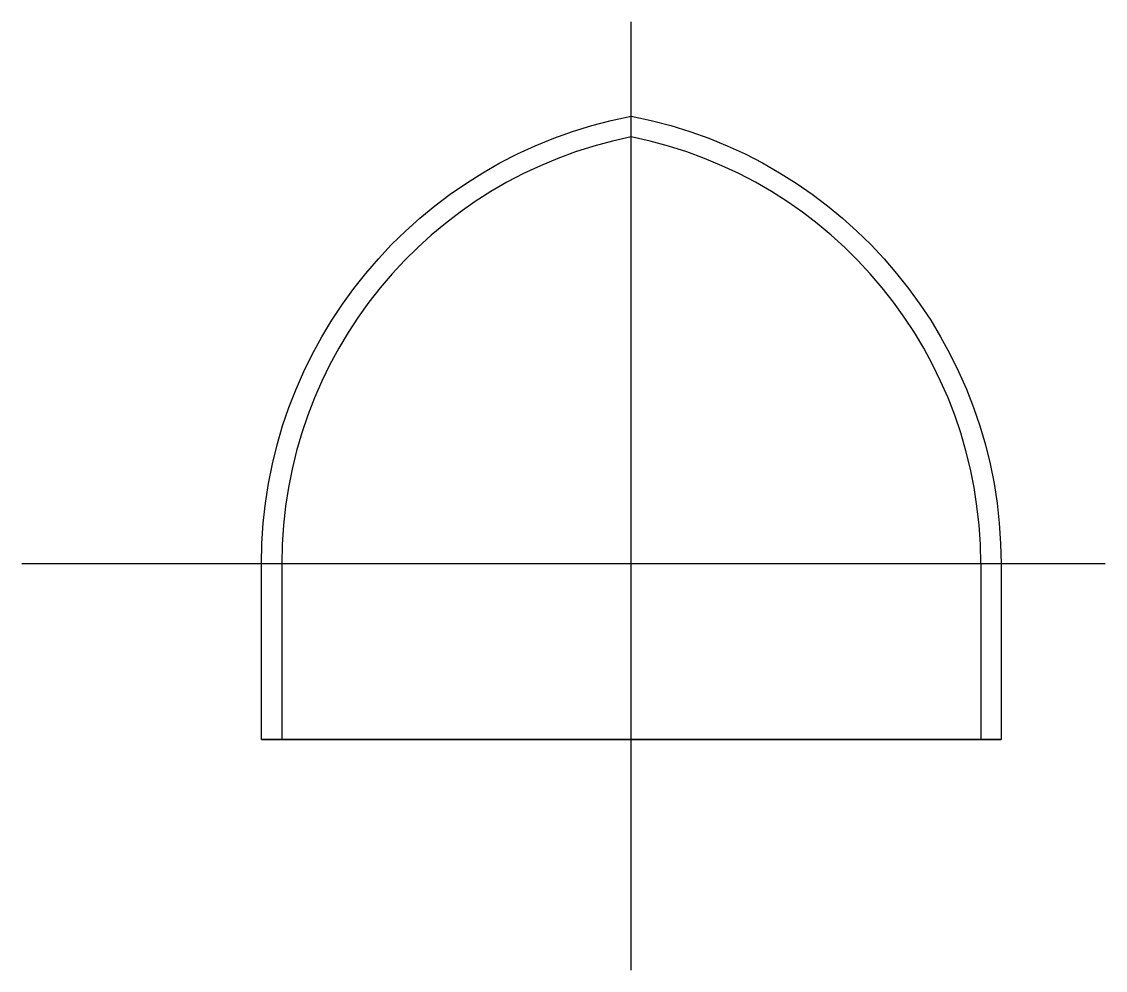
# Model space of a CAD drawing. Header units: millimetres. Extents: x -450 to 350, y -300 to 400.
import ezdxf

# ---------------------------------------------------------------- set-up
doc = ezdxf.new("R2010")
doc.units = ezdxf.units.MM
doc.layers.get('0').update_dxf_attribs({"linetype": 'CONTINUOUS'})

msp = doc.modelspace()

# ---------------------------------------------------------------- linework, layer by layer
for p, q in [((0, -300), (0, 400)), ((350, 0), (-450, 0)), ((-258.05, 0), (-258.05, -114.7)), ((258.05, 0), (258.05, -114.7)), ((-258.05, -114.7), (-258.05, -129.7)), ((258.05, -114.7), (258.05, -129.7)), ((-273.05, -129.7), (273.05, -129.7))]:
    msp.add_line(p, q)
msp.add_lwpolyline([(-273.05, -129.7), (-273.05, 0, -0.359825), (0, 330.3, -0.359825), (273.05, 0), (273.05, -129.7)], format="xyb", close=True)
for centre, start, end in [((63.25, 0), 101.35261, 180), ((-63.25, 0), 0, 78.64739)]:
    msp.add_arc(centre, 321.3, start, end)

doc.saveas('drawing.dxf')
